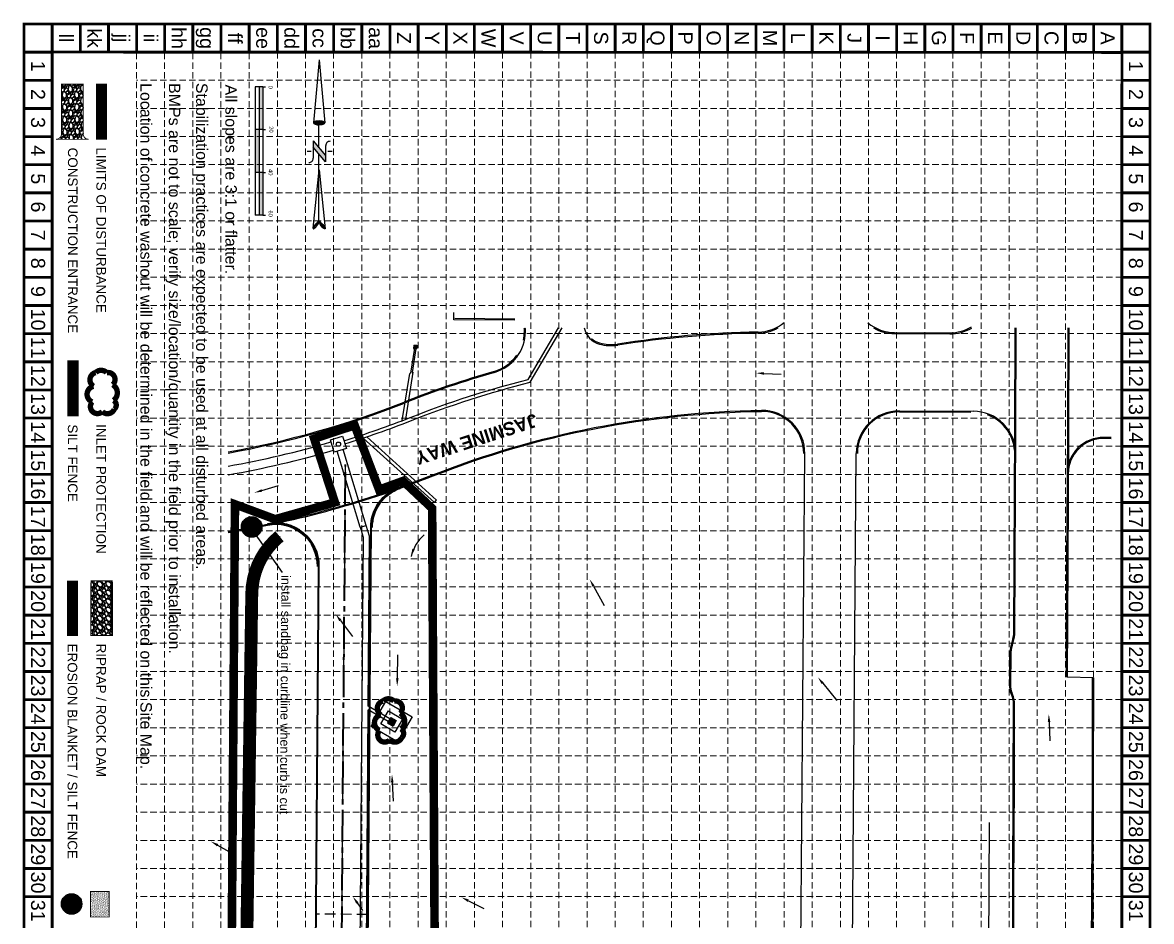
# Model space of a CAD drawing. Extents: x 2473588 to 2474115, y 7106861 to 7107703.
# Drawn here: x 2473588 to 2474115, y 7107284 to 7107703 of the extents above; entities that cross this region are included whole.
import ezdxf
from ezdxf.enums import TextEntityAlignment as Align

# ---------------------------------------------------------------- set-up
doc = ezdxf.new("R2010")
doc.units = 0
doc.header["$LTSCALE"] = 20
doc.header["$MEASUREMENT"] = 0
for name, pattern in [('ACAD_ISO02W100', [15, 12, -3]), ('HIDDEN', [0.375, 0.25, -0.125]), ('xbndy$0$PHANTOM2', [1.25, 0.625, -0.125, 0.125, -0.125, 0.125, -0.125]), ('xsite$0$CENTER2', [1.125, 0.75, -0.125, 0.125, -0.125]), ('xstm-creme$0$HIDDEN2', [0.1875, 0.125, -0.0625])]:
    doc.linetypes.add(name, pattern=pattern)
for name, color, linetype in [('BASE', 7, 'Continuous'), ('C-ANNO-GDBK', 4, 'HIDDEN'), ('DR-IP', 5, 'Continuous'), ('DR-IP-CIR', 3, 'Continuous'), ('Filter Fabric', 1, 'FENCE'), ('GRID', 254, 'HIDDEN'), ('LEGEND', 7, 'Continuous'), ('MISC-TXT', 7, 'Continuous'), ('NARROW', 7, 'Continuous'), ('TEXT', 4, 'Continuous'), ('xasblt$0$EX-CONC', 11, 'Continuous'), ('xasblt$0$EX-CURB', 11, 'Continuous'), ('xbndy$0$BDY', 1, 'xbndy$0$PHANTOM2'), ('xsite-creme$0$CURB', 251, 'Continuous'), ('xstm$0$UT-ST-INLET', 11, 'Continuous'), ('xstm$0$UT-ST-INLET-SHADE', 11, 'Continuous'), ('xstm$0$UT-ST-LINE', 11, 'Continuous'), ('xstm-creme$0$UT-ST-INLET', 251, 'Continuous'), ('xstm-creme$0$UT-ST-INLET-SHADE', 251, 'Continuous'), ('xstm-creme$0$UT-ST-LINE', 251, 'Continuous')]:
    doc.layers.add(name, color=color, linetype=linetype)
for name, color, linetype, lineweight in [('Level 18', 7, 'Continuous', 0), ('xsite$0$C-DRIV-CNTR', 7, 'xsite$0$CENTER2', 35), ('xsite$0$C-DRIV-CURB-BACK', 182, 'Continuous', 35), ('xsite$0$C-DRIV-CURB-FACE', 182, 'Continuous', 35), ('Xsite-Huff$0$Level 31', 251, 'Continuous', 0)]:
    doc.layers.add(name, color=color, linetype=linetype, lineweight=lineweight)
doc.styles.add('BOLD', font='bold.shx', dxfattribs={"height": 1.171875})
doc.styles.add("L200'", font='ARIAL.TTF', dxfattribs={"height": 0.001969})
doc.styles.get("Standard").update_dxf_attribs({"font": 'ARIAL.TTF'})
doc.linetypes.add('FENCE', pattern='A,0.5,-0.1,["X",Standard,S=0.1,R=0,X=-0.05,Y=-0.05],-0.1', length=0.7)

# ---------------------------------------------------------------- blocks, each defined once
blk = doc.blocks.new('xstm-creme$0$zinlet')
at = {"layer": 'xstm-creme$0$UT-ST-INLET-SHADE'}
blk.add_hatch(color=9, dxfattribs=at).paths.add_polyline_path([(0, 1), (0, 0), (1, 0), (1, 1)])
at = {"layer": 'xstm-creme$0$UT-ST-INLET'}
for p, q in [((0, 1), (1, 1)), ((0, 1), (0, 0)), ((0, 0), (1, 0)), ((1, 1), (1, 0))]:
    blk.add_line(p, q, dxfattribs=at)
blk = doc.blocks.new('North Arrow')
at = {"layer": 'NARROW'}
for p, q in [((32.43, 3.06), (32.43, 4.63)), ((0, 0), (22.36, 2)), ((0, 0), (22.33, -2.02)), ((28.77, -2.09), (34.02, 2.32)), ((36.18, 2.33), (30.46, 2.33)), ((36.16, 2.32), (31.04, -2.09)), ((39.1, 0.01), (59.96, 2.11)), ((31.2, -0.05), (21.66, -0.05)), ((21.66, -0.05), (21.66, -0.05)), ((28.77, -2.09), (34.95, -2.09)), ((32.43, -4.26), (32.43, -2.8)), ((57.45, -0.05), (33.41, -0.05)), ((59.83, -2.14), (39.04, -0.01)), ((57.69, -0.03), (57.77, -0.01)), ((57.77, -0.05), (57.69, -0.03))]:
    blk.add_line(p, q, dxfattribs=at)
blk.add_lwpolyline([(22.36, -2.03), (22.59, -1.93, 0.091577), (22.87, -1.44, 0.048306), (23.03, -0.75), (23.07, -0.01), (23.01, 0.82, 0.048306), (22.87, 1.42, 0.091577), (22.59, 1.91), (22.36, 2.01), (22.14, 1.91, 0.091577), (21.86, 1.42, 0.048306), (21.72, 0.82), (21.66, -0.01), (21.72, -0.83, 0.048306), (21.86, -1.44, 0.091577), (22.14, -1.93)], format="xyb", close=True, dxfattribs=at)
for points in [[(57.46, -0.03), (57.44, 0.08, -0.066818), (57.67, 0.47, -0.03073), (58.01, 0.84), (58.52, 1.29), (59.07, 1.7, -0.03073), (59.5, 1.95, -0.066818), (59.93, 2.1), (60.04, 2.06)], [(60.04, 2.06), (60.05, 1.95, -0.066818), (59.82, 1.56, -0.03073), (59.43, 1.14), (58.97, 0.74), (58.42, 0.33, -0.03073), (57.99, 0.08, -0.036692), (57.76, -0.02)], [(57.46, -0.04), (57.44, -0.15, 0.066818), (57.67, -0.54, 0.03073), (58.01, -0.9), (58.52, -1.36), (59.07, -1.77, 0.03073), (59.5, -2.02, 0.066818), (59.93, -2.17), (60.04, -2.13)], [(60.04, -2.13), (60.05, -2.01, 0.066818), (59.82, -1.63, 0.03073), (59.43, -1.2), (58.97, -0.8), (58.42, -0.4, 0.03073), (57.99, -0.15, 0.036692), (57.76, -0.05)]]:
    blk.add_lwpolyline(points, format="xyb", dxfattribs=at)
for centre, start, end in [((30.46, 3.86), 178.8769, 270), ((34.95, -3.62), 358.8769, 90)]:
    blk.add_arc(centre, 1.53, start, end, dxfattribs=at)
for points in [[(23.03, -0.76), (21.67, -0.05), (23.07, -0.05), (21.72, 0.82)], [(23.07, -0.05), (21.72, 0.82), (23.02, 0.75), (21.85, 1.42)], [(23.02, 0.75), (21.85, 1.42), (22.87, 1.44), (22.14, 1.91)], [(22.87, 1.44), (22.14, 1.91), (22.59, 1.91), (22.36, 2)], [(31.05, -2.09), (36.15, 2.36), (28.75, -2.06), (34.01, 2.36)], [(57.44, 0.08), (57.7, -0.01), (57.5, 0.21), (57.77, -0.01)], [(57.45, -0.04), (57.69, -0.02), (57.44, 0.08), (57.7, -0.01)], [(57.5, 0.21), (57.77, -0.01), (57.6, 0.39), (57.94, 0.06)], [(57.6, 0.39), (57.94, 0.06), (57.68, 0.5), (58.07, 0.13)], [(57.68, 0.5), (58.07, 0.13), (57.84, 0.66), (58.29, 0.26)], [(57.84, 0.66), (58.29, 0.26), (58.03, 0.86), (58.52, 0.41)], [(58.03, 0.86), (58.52, 0.41), (58.26, 1.07), (58.73, 0.57)], [(58.26, 1.07), (58.73, 0.57), (58.52, 1.3), (59.05, 0.81)], [(58.52, 1.3), (59.05, 0.81), (58.7, 1.42), (59.26, 0.99)], [(59.26, 1), (58.69, 1.42), (59.45, 1.15), (59, 1.65)], [(59.45, 1.15), (59, 1.65), (59.62, 1.34), (59.28, 1.82)], [(59.62, 1.34), (59.28, 1.82), (59.81, 1.55), (59.49, 1.95)], [(59.81, 1.55), (59.49, 1.95), (59.93, 1.73), (59.69, 2.04)], [(59.93, 1.73), (59.69, 2.04), (60.05, 1.94), (59.93, 2.1)], [(60.05, 1.94), (59.93, 2.1), (60.04, 2.06)], [(22.87, -1.44), (21.72, -0.87), (23.03, -0.76), (21.67, -0.05)], [(22.58, -1.93), (21.86, -1.45), (22.87, -1.44), (21.72, -0.87)], [(22.36, -2.01), (22.14, -1.93), (22.58, -1.93), (21.86, -1.45)], [(57.44, -0.14), (57.69, -0.02), (57.45, -0.04), (57.69, -0.02)], [(57.46, -0.19), (57.7, -0.03), (57.44, -0.14), (57.69, -0.02)], [(57.53, -0.33), (57.76, -0.05), (57.46, -0.19), (57.7, -0.03)], [(57.63, -0.48), (57.9, -0.1), (57.53, -0.33), (57.76, -0.05)], [(57.78, -0.66), (58.09, -0.2), (57.63, -0.48), (57.9, -0.1)], [(57.97, -0.87), (58.34, -0.35), (57.78, -0.66), (58.09, -0.2)], [(58.24, -1.11), (58.61, -0.54), (57.97, -0.87), (58.34, -0.35)], [(58.61, -1.43), (58.93, -0.77), (58.24, -1.11), (58.61, -0.54)], [(58.91, -1.64), (59.2, -1), (58.61, -1.43), (58.93, -0.77)], [(59.12, -1.79), (59.57, -1.36), (58.92, -1.65), (59.2, -1.01)], [(59.35, -1.93), (59.81, -1.62), (59.12, -1.79), (59.57, -1.36)], [(59.54, -1.32), (59.41, -1.18), (59.21, -1.01)], [(59.58, -2.05), (59.93, -1.79), (59.35, -1.93), (59.81, -1.62)], [(59.78, -2.13), (60.05, -2.01), (59.58, -2.05), (59.93, -1.79)], [(59.92, -2.17), (60.04, -2.13), (59.78, -2.13), (60.05, -2.01)]]:
    blk.add_solid(points, dxfattribs=at)

msp = doc.modelspace()

# ---------------------------------------------------------------- hatches: boundary and pattern name
h = msp.add_hatch(color=7)
h.paths.add_polyline_path([(2473698.63, 7107652.86), (2473700.43, 7107652.86), (2473700.43, 7107672.81), (2473698.63, 7107672.81)])
h.paths.add_polyline_path([(2473698.63, 7107652.86), (2473696.83, 7107652.86), (2473696.83, 7107632.91), (2473698.63, 7107632.91)])
h.paths.add_polyline_path([(2473700.43, 7107632.91), (2473698.63, 7107632.91), (2473698.63, 7107612.96), (2473700.43, 7107612.96)])
at = {"layer": 'BASE'}
h = msp.add_hatch(dxfattribs=at)
h.set_pattern_fill('AR-SAND', color=30, scale=0.346164, angle=-90, style=0)
h.set_pattern_definition([(307.5, (2473594.102, 7107004.65503), (0.6669969, 0.021806), [0, -0.5261692, 0, -0.5884787, 0, -0.5625164]), (277.5, (2473594.102, 7107004.655), (0.9769253, -0.612633), [0, -0.28385445, 0, -0.4742446, 0, -0.1817361]), (237.5, (2473594.102, 7107005.0808), (0.001959, -1.0780037), [0, -0.173082, 0, -0.6230951, 0, -0.8134853]), (227.5, (2473594.102, 7107005.0808), (0.3038196, -1.0406127), [0, -0.086541, 0, -0.4084735, 0, -0.4673213])])
h.paths.add_polyline_path([(2473620.06, 7107285.73), (2473628.72, 7107285.73), (2473628.72, 7107297.58), (2473620.06, 7107297.58)])
at = {"layer": 'DR-IP-CIR'}
h = msp.add_hatch(dxfattribs=at)
h.set_pattern_fill('ANSI31', color=3, style=0)
h.set_pattern_definition([(45, (83.96238, 175.77616), (-0.0883883476483, 0.0883883476483), [])])
edge = h.paths.add_edge_path()
edge.add_arc((2473695.18, 7107467.59), 4.78, 0, 360)
h = msp.add_hatch(dxfattribs=at)
h.set_pattern_fill('ANSI31', color=3, style=0)
h.set_pattern_definition([(45, (0, 0), (-0.0883883476483, 0.0883883476483), [])])
edge = h.paths.add_edge_path()
edge.add_arc((2473611.22, 7107291.82), 4.78, 0, 360)
at = {"layer": 'LEGEND'}
h = msp.add_hatch(dxfattribs=at)
h.set_pattern_fill('GRAVEL', color=4, scale=4.04326, angle=-133.9343, style=0)
h.set_pattern_definition([(94.078545, (2471160.69976, 7113325.55923), (-3.76253651, 48.541695802), [0.543964, -53.852536]), (51.035445, (2471160.66107, 7113326.10182), (-30.7524715744, -37.7457095144), [0.9334594, -92.4124475]), (358.576145, (2471161.24807, 7113326.82761), (-60.08213757, 1.741860468), [0.6581942, -65.1613074]), (133.3394446, (2471161.61423, 7113328.66451), (55.428642504, -59.018591939), [0.850047, -84.1546266]), (158.8994447, (2471161.03083, 7113329.28275), (48.967128602, -19.1056094155), [0.8335383, -82.5204014]), (223.339445, (2471160.25317, 7113329.58283), (59.018591507, 55.4286429093), [0.850047, -84.1546266]), (263.759945, (2471159.63494, 7113328.99943), (7.3525479905, 65.905530871), [1.1241435, -111.2901215]), (298.3210447, (2471159.51275, 7113327.88195), (44.4199158236, -82.0995066844), [1.0613072, -105.0694526]), (347.4953447, (2471160.01625, 7113326.94767), (60.2948542156, -13.1758592077), [0.8529257, -84.4397368]), (41.302145, (2471160.84894, 7113326.763), (-33.770473704, -29.223368155), [0.9737464, -47.713553]), (88.4631448, (2471161.58046, 7113327.4057), (1.6354991663, 65.7991819825), [1.2592652, -124.6673524]), (4.879845, (2471158.80782, 7113325.81), (37.10760936, 3.549836572), [0.4298026, -42.5506374]), (37.534945, (2471159.23607, 7113325.84655), (-42.292903055, -32.241366873), [0.8176968, -80.9521746]), (91.065745, (2471159.8845, 7113326.3447), (-2.9116997, 2.805346), [0.571802, -5.146229]), (69.264345, (2471160.43026, 7113326.2119), (-8.203323694, -20.169187342), [0.3079266, -30.4846239]), (157.867145, (2471160.5393, 7113326.4999), (11.54044207, -5.50433781), [0.4354712, -21.338151]), (257.029545, (2471160.1359, 7113326.66395), (-2.59262518, -14.34578801), [0.7072834, -22.8687717]), (27.630845, (2471159.9772, 7113325.9747), (-8.5223857, -3.01805816), [0.511436, -12.2744761]), (242.455245, (2471162.16639, 7113328.18867), (-19.318382793, -37.533009572), [0.7164657, -70.9302837]), (296.4119447, (2471161.83506, 7113327.5534), (-20.807325459, 42.505584514), [0.601075, -59.5063073]), (159.264345, (2471160.5595, 7113325.41364), (20.169187195, -8.203323754), [0.6158491, -30.1767011]), (209.676245, (2471159.98354, 7113325.6317), (36.788533034, 20.700979304), [0.7164657, -70.9302834]), (205.509745, (2471160.36113, 7113329.928), (19.850116955, 8.94782023), [0.6909123, -33.8547173]), (160.8408447, (2471159.73758, 7113329.63043), (46.055400531, -16.30033547), [0.578906, -57.311767]), (292.867145, (2471157.61974, 7113328.18987), (8.94779906, -19.850126686), [0.6158491, -30.1767013]), (243.419745, (2471157.85906, 7113327.62242), (24.822713813, 49.073455685), [0.6777757, -67.0996143]), (295.509745, (2471158.99436, 7113329.6166), (-8.947820165, 19.8501171), [0.3454561, -34.2001736]), (327.375645, (2471157.7881, 7113328.3646), (14.45213585, -8.30969098), [0.2061658, -20.4104937]), (32.029545, (2471157.9617, 7113328.2534), (-11.32773018, -5.92975826), [0.8335383, -15.8372473]), (52.074745, (2471158.66836, 7113328.6955), (-25.1417542524, -31.922330592), [0.7724648, -76.4739085]), (169.755845, (2471159.8739, 7113326.9164), (8.6287452, -2.69898646), [0.583127, -13.995053]), (219.222945, (2471159.30002, 7113327.02014), (-53.514287041, -43.888164988), [1.0180686, -100.7886184]), (287.011145, (2471158.51133, 7113326.37637), (-9.160511822, 31.28421274), [0.416278, -41.2116313]), (316.065745, (2471158.633, 7113325.9783), (5.717044, 0.1063536), [0.2425956, -3.8006644]), (346.322145, (2471158.8118, 7113328.66957), (-31.603264982, 7.990642929), [0.5617059, -55.6090572]), (274.078545, (2471159.3576, 7113328.53675), (3.76253651, -48.541695802), [1.087928, -53.308572]), (226.065745, (2471159.435, 7113327.4516), (0.1063536, -5.717044), [1.0512476, -2.9920124]), (191.370545, (2471158.70558, 7113326.69453), (48.435352186, 9.479530802), [0.639296, -63.2902565]), (120.120345, (2471158.07883, 7113326.5685), (-8.841450634, 14.133079617), [0.5887067, -28.846671]), (73.711745, (2471157.7834, 7113327.0777), (24.1845362733, 83.3757386517), [0.9585154, -94.8931859]), (41.491845, (2471158.05224, 7113327.99775), (39.3811724814, 35.046755463), [1.0140456, -100.3904018])])
edge = h.paths.add_edge_path()
edge.add_line((2473603.98, 7107648.35), (2473619.14, 7107648.35))
edge.add_ellipse((2473619.14, 7107650.88), major_axis=(-1.79, 1.79), ratio=1, start_angle=45.0391, end_angle=135, ccw=False)
edge.add_line((2473616.62, 7107650.88), (2473616.61, 7107674.04))
edge.add_line((2473616.61, 7107674.04), (2473606.5, 7107674.04))
edge.add_line((2473606.5, 7107674.04), (2473606.51, 7107650.88))
edge.add_ellipse((2473603.98, 7107650.88), major_axis=(1.79, 1.79), ratio=1, start_angle=225, end_angle=315.0391, ccw=False)
at = {"layer": 'LEGEND', "linetype": 'ACAD_ISO02W100'}
h = msp.add_hatch(dxfattribs=at)
h.set_pattern_fill('GRAVEL', color=240, scale=3.999476, angle=-90, style=0)
h.set_pattern_definition([(138.0128, (2473418.2954, 7107727.0573), (-35.99529162, 31.99580317), [0.538074, -53.269376]), (94.9697, (2473417.89545, 7107727.41724), (3.99944148, -47.99371956), [0.92335, -91.41173]), (42.5104, (2473417.81546, 7107728.33712), (-43.99427344, -39.99472567), [0.651067, -64.455687]), (177.2737, (2473416.8156, 7107729.89691), (79.98952618, -3.99946035), [0.840842, -83.24333]), (202.8337, (2473415.9757, 7107729.9369), (47.99370065, 19.99742101), [0.824512, -81.626803]), (267.2737, (2473415.2158, 7107729.61695), (3.99946032, 79.98952677), [0.840842, -83.24333]), (307.6942, (2473415.1758, 7107728.77706), (-39.99472413, 51.99322101), [1.11197, -110.08498]), (342.2553, (2473415.85572, 7107727.89718), (87.98846243, -27.996377), [1.049815, -103.931674]), (31.4296, (2473416.85559, 7107727.57722), (51.9931714, 31.99584317), [0.84369, -83.525354]), (85.2364, (2473417.5755, 7107728.01716), (-3.99944239, -43.99424286), [0.9632, -47.19687]), (132.3974, (2473417.65548, 7107728.97703), (-43.994207084, 47.993744754), [1.24563, -123.31735]), (48.8141, (2473416.7756, 7107725.93743), (23.99684676, 27.99634574), [0.42515, -42.089864]), (81.4692, (2473417.05556, 7107726.2574), (-7.99898414, -51.99318477), [0.808842, -80.07556]), (135, (2473417.1755, 7107727.0573), (-3.999477, 1e-15), [0.56561, -5.0905]), (113.1986, (2473417.6555, 7107727.33725), (7.9989578, -19.9973803), [0.304592, -30.15451]), (201.8014, (2473417.5355, 7107727.6172), (11.9984298, 3.9994759), [0.430756, -21.107084]), (300.9638, (2473417.13555, 7107727.4572), (7.9989624, -11.9984209), [0.699624, -22.62113]), (71.5651, (2473417.4955, 7107726.8573), (-3.99947, -7.9989543), [0.505898, -12.14156]), (286.3895, (2473417.5355, 7107729.9369), (11.9983996, -39.99477159), [0.708707, -70.162192]), (340.3462, (2473417.73547, 7107729.257), (-43.9942473, 15.99788611), [0.594566, -58.861924]), (203.1986, (2473418.2954, 7107726.8573), (19.9973802, 7.99895786), [0.60918, -29.849923]), (253.6105, (2473417.73547, 7107726.61734), (11.9983996, 39.99477159), [0.708707, -70.162192]), (249.444, (2473415.0558, 7107729.9369), (7.9989365, 19.9973888), [0.68343, -33.48811]), (204.7751, (2473414.81585, 7107729.297), (43.99425244, 19.99735016), [0.572637, -56.691148]), (336.8014, (2473414.2959, 7107726.8173), (19.9973802, -7.99895786), [0.60918, -29.849923]), (287.354, (2473414.85585, 7107726.57735), (-15.99788301, 51.99319971), [0.670436, -66.373005]), (339.444, (2473414.2959, 7107728.77706), (-19.9973886, 7.99893655), [0.341715, -33.829826]), (11.3099, (2473414.2959, 7107727.0573), (15.997908, 3.9994668), [0.203933, -20.189472]), (75.9638, (2473414.4959, 7107727.0973), (-3.9994685, -11.998431), [0.824512, -15.66575]), (96.009, (2473414.69587, 7107727.89718), (3.99947352, -39.9947618), [0.7641, -75.645786]), (213.6901, (2473416.7756, 7107727.4572), (7.9989507, 3.9994816), [0.576812, -13.843503]), (263.1572, (2473416.29566, 7107727.13728), (-7.99898449, -67.99109421), [1.007044, -99.697197]), (330.9454, (2473416.17567, 7107726.1374), (-27.9963353, 15.99790523), [0.41177, -40.765358]), (360, (2473416.5356, 7107725.9374), (3.999476, 3.999476), [0.23997, -3.759508]), (30.2564, (2473414.81585, 7107727.97717), (-27.99634357, -15.99788467), [0.555623, -55.006877]), (318.0128, (2473415.2958, 7107728.25713), (35.99529162, -31.99580317), [1.076147, -52.731303]), (270, (2473416.0957, 7107727.5372), (3.999476, -3.999476), [1.039864, -2.959612]), (235.3048, (2473416.09569, 7107726.49736), (27.99636819, 39.99473983), [0.632373, -62.604898]), (164.0546, (2473415.73573, 7107725.9774), (-15.9979055, 3.9994758), [0.58233, -28.534295]), (117.646, (2473415.1758, 7107726.1374), (-39.99479335, 75.99003254), [0.948136, -93.865604]), (85.4261, (2473414.73586, 7107726.9773), (3.99945546, 51.993193866), [1.003065, -99.303292])])
h.paths.add_polyline_path([(2473620.28, 7107442.48), (2473620.23, 7107417.03), (2473630.23, 7107417.03), (2473630.19, 7107442.48)])
at = {"layer": 'xstm$0$UT-ST-INLET-SHADE'}
msp.add_hatch(color=5, dxfattribs=at).paths.add_polyline_path([(2473760, 7107378.81), (2473758.48, 7107376.23), (2473761.07, 7107374.71), (2473762.59, 7107377.29)])

# ---------------------------------------------------------------- linework, layer by layer
at = {"color": 7}
for p, q in [((2473696.83, 7107672.81), (2473696.83, 7107652.86)), ((2473700.43, 7107672.81), (2473696.83, 7107672.81)), ((2473698.63, 7107672.81), (2473698.63, 7107612.96)), ((2473700.43, 7107672.81), (2473700.43, 7107652.86)), ((2473700.43, 7107672.81), (2473701.62, 7107672.81)), ((2473696.83, 7107652.86), (2473696.83, 7107612.96)), ((2473700.43, 7107652.86), (2473696.83, 7107652.86)), ((2473700.43, 7107652.86), (2473700.43, 7107612.96)), ((2473700.43, 7107652.86), (2473701.62, 7107652.86)), ((2473700.43, 7107632.91), (2473696.83, 7107632.91)), ((2473700.43, 7107632.91), (2473701.62, 7107632.91)), ((2473700.43, 7107612.96), (2473696.83, 7107612.96)), ((2473700.43, 7107612.96), (2473701.62, 7107612.96))]:
    msp.add_line(p, q, dxfattribs=at)
at = {"layer": 'BASE', "const_width": 1.31}
for points in [[(2473589.02, 7107702.11), (2473589.02, 7106862.11), (2474114.02, 7106862.11), (2474114.02, 7107702.11)], [(2473602.14, 7107689.01), (2473602.11, 7106875.19), (2474100.9, 7106875.21), (2474100.91, 7107688.84)]]:
    msp.add_lwpolyline(points, close=True, dxfattribs=at)
for points in [[(2473602.14, 7107688.98), (2473602.14, 7107702.11)], [(2473615.27, 7107688.98), (2473615.27, 7107702.11)], [(2473628.39, 7107688.98), (2473628.39, 7107702.11)], [(2473641.52, 7107688.98), (2473641.52, 7107702.11)], [(2473654.64, 7107688.98), (2473654.64, 7107702.11)], [(2473667.77, 7107688.98), (2473667.77, 7107702.11)], [(2473680.89, 7107688.98), (2473680.89, 7107702.11)], [(2473694.02, 7107688.98), (2473694.02, 7107702.11)], [(2473707.14, 7107688.98), (2473707.14, 7107702.11)], [(2473720.27, 7107688.98), (2473720.27, 7107702.11)], [(2473733.39, 7107688.98), (2473733.39, 7107702.11)], [(2473746.52, 7107688.98), (2473746.52, 7107702.11)], [(2473759.64, 7107688.98), (2473759.64, 7107702.11)], [(2473772.77, 7107688.98), (2473772.77, 7107702.11)], [(2473785.89, 7107688.98), (2473785.89, 7107702.11)], [(2473799.02, 7107688.98), (2473799.02, 7107702.11)], [(2473812.14, 7107688.98), (2473812.14, 7107702.11)], [(2473825.27, 7107688.98), (2473825.27, 7107702.11)], [(2473838.39, 7107688.98), (2473838.39, 7107702.11)], [(2473851.52, 7107688.98), (2473851.52, 7107702.11)], [(2473864.64, 7107688.98), (2473864.64, 7107702.11)], [(2473877.77, 7107688.98), (2473877.77, 7107702.11)], [(2473890.89, 7107688.98), (2473890.89, 7107702.11)], [(2473904.02, 7107688.98), (2473904.02, 7107702.11)], [(2473917.14, 7107688.98), (2473917.14, 7107702.11)], [(2473930.27, 7107688.98), (2473930.27, 7107702.11)], [(2473943.39, 7107688.98), (2473943.39, 7107702.11)], [(2473956.52, 7107688.98), (2473956.52, 7107702.11)], [(2473969.64, 7107688.98), (2473969.64, 7107702.11)], [(2473982.77, 7107688.98), (2473982.77, 7107702.11)], [(2473995.89, 7107688.98), (2473995.89, 7107702.11)], [(2474009.02, 7107688.98), (2474009.02, 7107702.11)], [(2474022.14, 7107688.98), (2474022.14, 7107702.11)], [(2474035.27, 7107688.98), (2474035.27, 7107702.11)], [(2474048.39, 7107688.98), (2474048.39, 7107702.11)], [(2474061.52, 7107688.98), (2474061.52, 7107702.11)], [(2474074.64, 7107688.98), (2474074.64, 7107702.11)], [(2474087.77, 7107688.98), (2474087.77, 7107702.11)], [(2474100.89, 7107688.98), (2474100.89, 7107702.11)], [(2473589.02, 7107688.98), (2473602.14, 7107688.98)], [(2473969.64, 7107688.98), (2473982.77, 7107688.98)], [(2474100.89, 7107688.98), (2474114.02, 7107688.98)], [(2473589.02, 7107675.86), (2473602.14, 7107675.86)], [(2474100.89, 7107675.86), (2474114.02, 7107675.86)], [(2473589.02, 7107662.73), (2473602.14, 7107662.73)], [(2474100.89, 7107662.73), (2474114.02, 7107662.73)], [(2473589.02, 7107649.61), (2473602.14, 7107649.61)], [(2474100.89, 7107649.61), (2474114.02, 7107649.61)], [(2473589.02, 7107636.48), (2473602.14, 7107636.48)], [(2474100.89, 7107636.48), (2474114.02, 7107636.48)], [(2473589.02, 7107623.36), (2473602.14, 7107623.36)], [(2474100.89, 7107623.36), (2474114.02, 7107623.36)], [(2473589.02, 7107610.23), (2473602.14, 7107610.23)], [(2474100.89, 7107610.23), (2474114.02, 7107610.23)], [(2473589.02, 7107597.11), (2473602.14, 7107597.11)], [(2474100.89, 7107597.11), (2474114.02, 7107597.11)], [(2473589.02, 7107583.98), (2473602.14, 7107583.98)], [(2474100.89, 7107583.98), (2474114.02, 7107583.98)], [(2473589.02, 7107570.86), (2473602.14, 7107570.86)], [(2474100.89, 7107570.86), (2474114.02, 7107570.86)], [(2473589.02, 7107557.73), (2473602.14, 7107557.73)], [(2474100.89, 7107557.73), (2474114.02, 7107557.73)], [(2473589.02, 7107544.61), (2473602.14, 7107544.61)], [(2474100.89, 7107544.61), (2474114.02, 7107544.61)], [(2473589.02, 7107531.48), (2473602.14, 7107531.48)], [(2474100.89, 7107531.48), (2474114.02, 7107531.48)], [(2473589.02, 7107518.36), (2473602.14, 7107518.36)], [(2474100.89, 7107518.36), (2474114.02, 7107518.36)], [(2473589.02, 7107505.23), (2473602.14, 7107505.23)], [(2474100.89, 7107505.23), (2474114.02, 7107505.23)], [(2473589.02, 7107492.11), (2473602.14, 7107492.11)], [(2474100.89, 7107492.11), (2474114.02, 7107492.11)], [(2473589.02, 7107478.98), (2473602.14, 7107478.98)], [(2474100.89, 7107478.98), (2474114.02, 7107478.98)], [(2473589.02, 7107465.86), (2473602.14, 7107465.86)], [(2474100.89, 7107465.86), (2474114.02, 7107465.86)], [(2473589.02, 7107452.73), (2473602.14, 7107452.73)], [(2474100.89, 7107452.73), (2474114.02, 7107452.73)], [(2473589.02, 7107439.61), (2473602.14, 7107439.61)], [(2474100.89, 7107439.61), (2474114.02, 7107439.61)], [(2473589.02, 7107426.48), (2473602.14, 7107426.48)], [(2474100.89, 7107426.48), (2474114.02, 7107426.48)], [(2473589.02, 7107413.36), (2473602.14, 7107413.36)], [(2474100.89, 7107413.36), (2474114.02, 7107413.36)], [(2473589.02, 7107400.23), (2473602.14, 7107400.23)], [(2474100.89, 7107400.23), (2474114.02, 7107400.23)], [(2473589.02, 7107387.11), (2473602.14, 7107387.11)], [(2474100.89, 7107387.11), (2474114.02, 7107387.11)], [(2473589.02, 7107373.98), (2473602.14, 7107373.98)], [(2474100.89, 7107373.98), (2474114.02, 7107373.98)], [(2473589.02, 7107360.86), (2473602.14, 7107360.86)], [(2474100.89, 7107360.86), (2474114.02, 7107360.86)], [(2473589.02, 7107347.73), (2473602.14, 7107347.73)], [(2474100.89, 7107347.73), (2474114.02, 7107347.73)], [(2473589.02, 7107334.61), (2473602.14, 7107334.61)], [(2474100.89, 7107334.61), (2474114.02, 7107334.61)], [(2473589.02, 7107321.48), (2473602.14, 7107321.48)], [(2474100.89, 7107321.48), (2474114.02, 7107321.48)], [(2473589.02, 7107308.36), (2473602.14, 7107308.36)], [(2474100.89, 7107308.36), (2474114.02, 7107308.36)], [(2473589.02, 7107295.23), (2473602.14, 7107295.23)], [(2474100.89, 7107295.23), (2474114.02, 7107295.23)]]:
    msp.add_lwpolyline(points, dxfattribs=at)
at = {"layer": 'BASE', "color": 30, "const_width": 0.433}
msp.add_lwpolyline([(2473620.06, 7107297.58), (2473620.06, 7107285.73), (2473628.72, 7107285.73), (2473628.72, 7107297.58)], close=True, dxfattribs=at)
at = {"layer": 'C-ANNO-GDBK', "color": 7}
msp.add_line((2473749.28, 7107286.92), (2473725.28, 7107287.11), dxfattribs=at)
msp.add_lwpolyline([(2473744.4, 7107292.29), (2473746.82, 7107288.75)], dxfattribs=at)
msp.add_solid([(2473743.91, 7107291.96), (2473742.37, 7107295.27), (2473744.9, 7107292.63)], dxfattribs=at)
at = {"layer": 'DR-IP', "color": 5}
for p, q in [((2473750.96, 7107374.62), (2473757.79, 7107386.24)), ((2473757.79, 7107386.24), (2473769.95, 7107379.09)), ((2473755.4, 7107375.77), (2473758.94, 7107381.8)), ((2473758.94, 7107381.8), (2473765.52, 7107377.94)), ((2473765.52, 7107377.94), (2473761.97, 7107371.91)), ((2473769.95, 7107379.09), (2473763.12, 7107367.47)), ((2473761.97, 7107371.91), (2473755.4, 7107375.77))]:
    msp.add_line(p, q, dxfattribs=at)
at = {"layer": 'DR-IP'}
msp.add_line((2473763.12, 7107367.47), (2473750.96, 7107374.62), dxfattribs=at)
at = {"layer": 'DR-IP-CIR', "color": 7}
msp.add_line((2473709.51, 7107446.33), (2473695.9, 7107465.82), dxfattribs=at)
at = {"layer": 'DR-IP-CIR', "color": 3}
for centre in [(2473695.18, 7107467.59), (2473611.22, 7107291.82)]:
    msp.add_circle(centre, 4.78, dxfattribs=at)
at = {"layer": 'Filter Fabric', "color": 200, "linetype": 'Continuous'}
msp.add_line((2473695.63, 7107433.39), (2473691.48, 7107184.04), dxfattribs=at)
msp.add_arc((2473735.89, 7107433.71), 40.27, 133.002, 180.4658, dxfattribs=at)
at = {"layer": 'GRID', "color": 252, "linetype": 'HIDDEN', "lineweight": 0, "ltscale": 0.6}
for p, q in [((2473641.46, 7107688.69), (2473641.46, 7106874.94)), ((2473654.58, 7107688.69), (2473654.58, 7106874.94)), ((2473667.71, 7107688.69), (2473667.71, 7106874.94)), ((2473680.83, 7107688.69), (2473680.83, 7106874.94)), ((2473693.96, 7107688.69), (2473693.96, 7106874.94)), ((2473707.14, 7107688.98), (2473707.14, 7106875.23)), ((2473720.27, 7107688.98), (2473720.27, 7106875.23)), ((2473733.39, 7107688.98), (2473733.39, 7106875.23)), ((2473746.52, 7107688.98), (2473746.52, 7106875.23)), ((2473759.64, 7107688.98), (2473759.64, 7106875.23)), ((2473772.77, 7107688.98), (2473772.77, 7106875.23)), ((2473785.89, 7107688.98), (2473785.89, 7106875.23)), ((2473799.02, 7107688.98), (2473799.02, 7106875.23)), ((2473812.14, 7107688.98), (2473812.14, 7106875.23)), ((2473825.27, 7107688.98), (2473825.27, 7106875.23)), ((2473838.39, 7107688.98), (2473838.39, 7106875.23)), ((2473851.52, 7107688.98), (2473851.52, 7106875.23)), ((2473864.64, 7107688.98), (2473864.64, 7106875.23)), ((2473877.77, 7107688.98), (2473877.77, 7106875.23)), ((2473890.89, 7107688.98), (2473890.89, 7106875.23)), ((2473904.02, 7107688.98), (2473904.02, 7106875.23)), ((2473917.14, 7107688.98), (2473917.14, 7106875.23)), ((2473930.27, 7107688.98), (2473930.27, 7106875.23)), ((2473943.39, 7107688.98), (2473943.39, 7106875.23)), ((2473956.52, 7107688.98), (2473956.52, 7106875.23)), ((2473969.64, 7107688.98), (2473969.64, 7106875.23)), ((2473982.77, 7107688.98), (2473982.77, 7106875.23)), ((2473995.89, 7107688.98), (2473995.89, 7106875.23)), ((2474009.02, 7107688.98), (2474009.02, 7106875.23)), ((2474022.14, 7107688.98), (2474022.14, 7106875.23)), ((2474035.27, 7107688.98), (2474035.27, 7106875.23)), ((2474048.39, 7107688.98), (2474048.39, 7106875.23)), ((2474061.47, 7107688.5), (2474061.47, 7106874.75)), ((2474074.6, 7107688.5), (2474074.6, 7106874.75)), ((2474087.72, 7107688.5), (2474087.72, 7106874.75)), ((2474101.02, 7107675.9), (2473641.46, 7107675.9)), ((2474101.02, 7107662.77), (2473641.46, 7107662.77)), ((2474101.02, 7107649.65), (2473641.46, 7107649.65)), ((2474101.02, 7107636.52), (2473641.46, 7107636.52)), ((2474101.02, 7107623.4), (2473641.46, 7107623.4)), ((2474101.02, 7107610.27), (2473641.46, 7107610.27)), ((2474101.02, 7107597.15), (2473641.46, 7107597.15)), ((2474101.02, 7107584.02), (2473641.46, 7107584.02)), ((2474101.02, 7107570.9), (2473641.46, 7107570.9)), ((2474101.02, 7107557.77), (2473641.46, 7107557.77)), ((2474101.02, 7107544.65), (2473641.46, 7107544.65)), ((2474101.02, 7107531.52), (2473641.46, 7107531.52)), ((2474100.89, 7107518.36), (2473641.46, 7107518.36)), ((2474100.89, 7107505.23), (2473641.46, 7107505.23)), ((2474100.89, 7107492.11), (2473641.46, 7107492.11)), ((2474100.89, 7107478.98), (2473641.46, 7107478.98)), ((2474100.89, 7107465.86), (2473641.46, 7107465.86)), ((2474100.89, 7107452.73), (2473641.46, 7107452.73)), ((2474100.89, 7107439.61), (2473641.46, 7107439.61)), ((2474100.89, 7107426.48), (2473641.46, 7107426.48)), ((2474100.89, 7107413.36), (2473641.46, 7107413.36)), ((2474100.89, 7107400.23), (2473641.46, 7107400.23)), ((2474100.89, 7107387.11), (2473641.46, 7107387.11)), ((2474100.89, 7107373.98), (2473641.46, 7107373.98)), ((2474100.89, 7107360.86), (2473641.46, 7107360.86)), ((2474100.89, 7107347.73), (2473641.46, 7107347.73)), ((2474100.89, 7107334.61), (2473641.46, 7107334.61)), ((2474100.89, 7107321.48), (2473641.46, 7107321.48)), ((2474100.89, 7107308.36), (2473641.46, 7107308.36)), ((2474100.89, 7107295.23), (2473641.46, 7107295.23))]:
    msp.add_line(p, q, dxfattribs=at)
at = {"layer": 'LEGEND', "color": 1, "linetype": 'HIDDEN', "ltscale": 1.5, "const_width": 5.2}
msp.add_lwpolyline([(2473625.12, 7107674.23), (2473625.12, 7107648.15)], dxfattribs=at)
at = {"layer": 'LEGEND', "color": 4, "const_width": 0.404}
msp.add_lwpolyline([(2473603.98, 7107648.35), (2473619.14, 7107648.35, -0.414014), (2473616.62, 7107650.88), (2473616.61, 7107674.04), (2473606.5, 7107674.04), (2473606.51, 7107650.88, -0.414413)], format="xyb", close=True, dxfattribs=at)
at = {"layer": 'LEGEND', "color": 200, "const_width": 5.2}
msp.add_lwpolyline([(2473611.84, 7107545.26), (2473611.84, 7107519.18)], dxfattribs=at)
at = {"layer": 'LEGEND', "color": 170, "ltscale": 100, "const_width": 2.49}
for points in [[(2473630.37, 7107533.92, 0.520567), (2473630.37, 7107533.92, 0.765195), (2473627.54, 7107539.55, 0.417879), (2473622.44, 7107539.59, 0.6649), (2473621.45, 7107533.16, 0.744833), (2473620.85, 7107525.9, 0.975642), (2473625.51, 7107521.38, 0.520567), (2473631.14, 7107522.5, 0.520567), (2473630.76, 7107526.63, 0.540264), (2473630.37, 7107533.92)], [(2473764.35, 7107380.78, 0.520567), (2473764.35, 7107380.78, 0.765195), (2473761.52, 7107386.41, 0.417879), (2473756.42, 7107386.45, 0.6649), (2473755.44, 7107380.01, 0.744833), (2473754.83, 7107372.76, 0.975642), (2473759.5, 7107368.24, 0.520567), (2473765.12, 7107369.36, 0.520567), (2473764.75, 7107373.49, 0.540264), (2473764.35, 7107380.78)]]:
    msp.add_lwpolyline(points, format="xyb", close=True, dxfattribs=at)
at = {"layer": 'LEGEND', "color": 84, "const_width": 5.2}
msp.add_lwpolyline([(2473611.6, 7107442.61), (2473611.6, 7107416.77)], dxfattribs=at)
at = {"layer": 'LEGEND', "color": 240, "const_width": 0.5}
msp.add_lwpolyline([(2473620.28, 7107442.48), (2473620.23, 7107417.03), (2473630.23, 7107417.03), (2473630.19, 7107442.48)], close=True, dxfattribs=at)
at = {"layer": 'TEXT', "color": 7}
for points in [[(2473933.99, 7107539.17), (2473942.1, 7107538.78)], [(2473699.91, 7107484.6), (2473707.69, 7107486.89)], [(2473854.52, 7107440.02), (2473859.5, 7107430.98)], [(2473736.52, 7107424.01), (2473742.19, 7107416.51)], [(2473763.09, 7107396.99), (2473763.38, 7107407.91)], [(2473961.43, 7107394.7), (2473967.96, 7107386.71)], [(2474066.96, 7107376.68), (2474067.3, 7107367.9)], [(2473760.73, 7107348.56), (2473761.08, 7107339.79)], [(2473679.29, 7107319.21), (2473687.39, 7107314.65)], [(2473796.21, 7107293.33), (2473803.49, 7107289.74)]]:
    msp.add_lwpolyline(points, dxfattribs=at)
msp.add_arc((2473788.8, 7107449.18), 19.84, 131.8642, 166.445, dxfattribs=at)
for points in [[(2473933.96, 7107538.57), (2473930.39, 7107539.34), (2473934.02, 7107539.77)], [(2473700.08, 7107484.02), (2473696.45, 7107483.58), (2473699.74, 7107485.17)], [(2473771.2, 7107457.06), (2473769.52, 7107453.83), (2473770.06, 7107457.44)], [(2473854, 7107439.73), (2473852.79, 7107443.17), (2473855.05, 7107440.31)], [(2473736.05, 7107423.65), (2473734.35, 7107426.89), (2473737, 7107424.38)], [(2473763.69, 7107396.97), (2473762.99, 7107393.39), (2473762.49, 7107397)], [(2473960.97, 7107394.32), (2473959.15, 7107397.48), (2473961.9, 7107395.08)], [(2474066.36, 7107376.65), (2474066.81, 7107380.27), (2474067.56, 7107376.7)], [(2473760.14, 7107348.54), (2473760.59, 7107352.16), (2473761.33, 7107348.58)], [(2473679, 7107318.69), (2473676.16, 7107320.98), (2473679.59, 7107319.74)], [(2473795.95, 7107292.79), (2473792.98, 7107294.92), (2473796.48, 7107293.87)]]:
    msp.add_solid(points, dxfattribs=at)
at = {"layer": 'xasblt$0$EX-CONC', "color": 7}
msp.add_line((2474087.6, 7107397.23), (2474075.45, 7107397.55), dxfattribs=at)
at = {"layer": 'xasblt$0$EX-CURB', "color": 7}
for points in [[(2474049.05, 7107004.75), (2474049.13, 7107029.14), (2474049.33, 7107079.03), (2474049.52, 7107136.71), (2474049.72, 7107187.58), (2474049.93, 7107241.31), (2474050.08, 7107298.2), (2474050.27, 7107349.01), (2474050.39, 7107384.63, 0.098793), (2474049.45, 7107389.45, -0.116338), (2474048.67, 7107394.32), (2474048.73, 7107407.98, -0.064327), (2474049.36, 7107412.63, 0.009264), (2474050.56, 7107417.49), (2474050.68, 7107452.05), (2474051.03, 7107512.37), (2474051.17, 7107560.36)], [(2474049.55, 7107004.75), (2474049.63, 7107029.14), (2474049.83, 7107079.03), (2474050.02, 7107136.71), (2474050.22, 7107187.58), (2474050.43, 7107241.3), (2474050.58, 7107298.2), (2474050.77, 7107349.01), (2474050.89, 7107384.62, 0.098793), (2474049.91, 7107389.64, -0.116755), (2474049.17, 7107394.3), (2474049.23, 7107407.98, -0.064327), (2474049.84, 7107412.51, 0.009367), (2474051.06, 7107417.43), (2474051.18, 7107452.05), (2474051.53, 7107512.36), (2474051.67, 7107560.36)], [(2474087.1, 7107397.23), (2474086.98, 7107347.26), (2474086.79, 7107298.41), (2474086.49, 7107241.23), (2474086.26, 7107187.69), (2474086.08, 7107138.43, 0.266335), (2474095.95, 7107121.07, 0.266335)], [(2474087.6, 7107397.23), (2474087.48, 7107347.26), (2474087.29, 7107298.4), (2474086.99, 7107241.23), (2474086.76, 7107187.68), (2474086.58, 7107138.43, 0.262285), (2474095.95, 7107121.65, 0.262285)]]:
    msp.add_lwpolyline(points, format="xyb", dxfattribs=at)
for points in [[(2474075.63, 7107560.36), (2474075.48, 7107511.75), (2474075.15, 7107451.16), (2474074.95, 7107397.56)], [(2474076.13, 7107560.36), (2474075.98, 7107511.74), (2474075.65, 7107451.15), (2474075.45, 7107397.55)]]:
    msp.add_lwpolyline(points, dxfattribs=at)
at = {"layer": 'xbndy$0$BDY', "color": 7}
msp.add_line((2473735.74, 7107088.22), (2473738.91, 7107496.75), dxfattribs=at)
at = {"layer": 'xbndy$0$BDY', "color": 1, "linetype": 'xstm-creme$0$HIDDEN2', "ltscale": 6, "const_width": 4}
msp.add_lwpolyline([(2473739.42, 7107003.51), (2473708.68, 7107050.08), (2473684.7, 7107110.57), (2473687.38, 7107478.15), (2473706.13, 7107471.2), (2473733.97, 7107479.05), (2473724.33, 7107508.75), (2473743.17, 7107515), (2473754.59, 7107484.98), (2473765.74, 7107489.04), (2473779.31, 7107476.29), (2473779.31, 7107476.29), (2473780.65, 7107246.53), (2473934.27, 7107244.9, 0.366101), (2473948.67, 7107264.98), (2473977.49, 7107264.46), (2473977.47, 7107233.49), (2474052.39, 7107232.88), (2474052.38, 7107109.16), (2473951.57, 7107109.74), (2473950.74, 7107036.31), (2473756.17, 7107035.67)], format="xyb", close=True, dxfattribs=at)
at = {"layer": 'xbndy$0$BDY', "color": 200, "linetype": 'Continuous', "const_width": 6}
msp.add_lwpolyline([(2473737.3, 7107019.39), (2473719.49, 7107049.42, -0.146948), (2473691.29, 7107162.95), (2473695.22, 7107436.45, -0.220871), (2473708.15, 7107463.26, -0.906201)], format="xyb", dxfattribs=at)
at = {"layer": 'xsite$0$C-DRIV-CNTR'}
msp.add_line((2473735.62, 7107073.22), (2473738.91, 7107496.75), dxfattribs=at)
at = {"layer": 'xsite$0$C-DRIV-CURB-BACK'}
for p, q in [((2473751.18, 7107467.35), (2473750.68, 7107467.35)), ((2473726.04, 7107449.19), (2473726.54, 7107449.19))]:
    msp.add_line(p, q, dxfattribs=at)
at = {"layer": 'xsite$0$C-DRIV-CURB-FACE', "color": 7}
for p, q in [((2473750.68, 7107467.35), (2473747.62, 7107073.13)), ((2473723.62, 7107073.32), (2473726.54, 7107449.19))]:
    msp.add_line(p, q, dxfattribs=at)
for centre, radius, start, end in [((2473770.68, 7107467.19), 20, 109.463, 179.5547), ((2473770.68, 7107467.19), 19.5, 109.463, 179.5547), ((2473706.54, 7107449.34), 20, 359.5547, 101.64), ((2473706.54, 7107449.34), 19.5, 359.5547, 101.64)]:
    msp.add_arc(centre, radius, start, end, dxfattribs=at)
at = {"layer": 'xsite-creme$0$CURB'}
for p, q in [((2473789.37, 7107564.24), (2473789.41, 7107567.66)), ((2473817.87, 7107563.97), (2473789.37, 7107564.24)), ((2473817.88, 7107564.47), (2473789.88, 7107564.73)), ((2473822.32, 7107558.68), (2473822.33, 7107559.43)), ((2473822.82, 7107558.68), (2473822.83, 7107559.43)), ((2473994.93, 7107558.24), (2474020.7, 7107558.13)), ((2473994.93, 7107557.74), (2474020.7, 7107557.63)), ((2474094.46, 7107509.33), (2474092.48, 7107509.35)), ((2474094.46, 7107508.83), (2474092.48, 7107508.85)), ((2473950.05, 7107112.66), (2473953.07, 7107501.78)), ((2473974.21, 7107132.65), (2473977.07, 7107501.88))]:
    msp.add_line(p, q, dxfattribs=at)
for points in [[(2473808.21, 7107540.13, 0.171893), (2473818.81, 7107547.7, 0.171893)], [(2473684.14, 7107465.53, 0.05308), (2473779.65, 7107491.89, -0.091086), (2473932.83, 7107521.94)], [(2473684.14, 7107465.02, 0.053125), (2473779.84, 7107491.43, -0.091086), (2473932.84, 7107521.44)]]:
    msp.add_lwpolyline(points, format="xyb", dxfattribs=at)
for points in [[(2473997.15, 7107521.23), (2474030.54, 7107521.09)], [(2473997.16, 7107521.73), (2474031.55, 7107521.59)]]:
    msp.add_lwpolyline(points, dxfattribs=at)
for centre, radius, start, end in [((2473931.01, 7107577.92), 19.5, 270.8237, 309.8617), ((2473995.01, 7107577.74), 19.5, 230.0501, 269.7652), ((2474020.78, 7107577.63), 19.5, 269.7652, 300.6171), ((2473802.82, 7107558.87), 20, 286.0484, 359.4627), ((2473802.82, 7107558.87), 19.5, 347.5774, 359.4627), ((2473817.83, 7107559.47), 4.5, 359.4627, 11.3878), ((2473817.83, 7107559.47), 5, 359.4627, 10.2361), ((2473860.01, 7107562.51), 10, 192.4136, 254.0944), ((2473938.02, 7107089.97), 468.5, 90.8237, 98.8734), ((2473938.02, 7107089.97), 468, 90.8237, 98.8734), ((2473931.01, 7107577.92), 20, 270.8237, 298.6161), ((2473995.01, 7107577.74), 20, 240.331, 269.7652), ((2474020.78, 7107577.63), 20, 269.7652, 300.2746), ((2473860.01, 7107562.51), 9.5, 227.4264, 254.0944), ((2473862.75, 7107572.13), 20, 254.0944, 278.8734), ((2473862.75, 7107572.13), 19.5, 254.0944, 278.8734), ((2473938.02, 7107089.97), 468.5, 106.0857, 111.5061), ((2473938.02, 7107089.97), 468, 106.0857, 111.5061), ((2473608.08, 7107927.31), 431.5, 280.1626, 291.5061), ((2473608.08, 7107927.31), 432, 280.1506, 291.5061), ((2473933.07, 7107501.94), 20, 359.5547, 90.6883), ((2473933.07, 7107501.94), 19.5, 359.5547, 90.6883), ((2473997.07, 7107501.73), 20, 89.7652, 179.5547), ((2473997.07, 7107501.73), 19.5, 89.7652, 179.5547), ((2474031.47, 7107501.59), 20, 359.6686, 89.7652), ((2474031.47, 7107501.59), 19.5, 359.6686, 69.7471), ((2474092.37, 7107492.35), 17, 89.6313, 179.6896), ((2474092.37, 7107492.35), 16.5, 89.6313, 179.6896), ((2474094.35, 7107492.33), 17, 84.5926, 89.6313), ((2474094.35, 7107492.33), 16.5, 84.4282, 89.6313)]:
    msp.add_arc(centre, radius, start, end, dxfattribs=at)
at = {"layer": 'Xsite-Huff$0$Level 31', "lineweight": -2}
msp.add_line((2474038.75, 7107229.87), (2474039.14, 7107329.87), dxfattribs=at)
at = {"layer": 'xstm$0$UT-ST-INLET', "color": 5}
for p, q in [((2473760, 7107378.81), (2473758.48, 7107376.23)), ((2473760, 7107378.81), (2473762.59, 7107377.29)), ((2473762.59, 7107377.29), (2473761.07, 7107374.71)), ((2473758.48, 7107376.23), (2473761.07, 7107374.71))]:
    msp.add_line(p, q, dxfattribs=at)
at = {"layer": 'xstm$0$UT-ST-LINE', "color": 5}
for p, q in [((2473745.74, 7107467.47), (2473747.15, 7107462.83)), ((2473750.15, 7107463.26), (2473748.62, 7107468.34)), ((2473747.15, 7107462.83), (2473745.08, 7107197.14)), ((2473749.54, 7107384.1), (2473750.15, 7107463.26)), ((2473748.44, 7107242.35), (2473749.52, 7107382.36)), ((2473758.86, 7107376.87), (2473749.52, 7107382.36)), ((2473759.62, 7107378.17), (2473749.54, 7107384.1)), ((2473759.62, 7107378.17), (2473758.86, 7107376.87))]:
    msp.add_line(p, q, dxfattribs=at)
at = {"layer": 'xstm-creme$0$UT-ST-LINE', "color": 170}
for p, q in [((2473780.36, 7107478.93), (2473747.15, 7107509.07)), ((2473781.36, 7107480.04), (2473748.79, 7107509.62)), ((2473748.62, 7107468.34), (2473737.89, 7107503.75)), ((2473745.74, 7107467.47), (2473735.02, 7107502.88)), ((2473780.36, 7107478.93), (2473781.36, 7107480.04)), ((2473745.74, 7107467.47), (2473748.62, 7107468.34))]:
    msp.add_line(p, q, dxfattribs=at)
at = {"layer": 'xstm-creme$0$UT-ST-LINE', "color": 170, "flags": 128}
for points in [[(2473824.04, 7107536.4), (2473838.27, 7107560.36)], [(2473825.01, 7107535.1), (2473840.01, 7107560.36)]]:
    msp.add_lwpolyline(points, dxfattribs=at)
at = {"layer": 'xstm-creme$0$UT-ST-LINE', "color": 170}
for points in [[(2473771.11, 7107550.9), (2473769.29, 7107539.33), (2473768.84, 7107539.16)], [(2473771.76, 7107550.8), (2473770, 7107539.6), (2473770.45, 7107539.77)], [(2473765.37, 7107517.19), (2473768.84, 7107539.16)], [(2473766.99, 7107517.81), (2473770.45, 7107539.77)]]:
    msp.add_lwpolyline(points, dxfattribs=at)
at = {"layer": 'xstm-creme$0$UT-ST-LINE', "color": 170, "flags": 128}
for points in [[(2473738.15, 7107507.76, 0.018688), (2473769.11, 7107518.64, -0.03135), (2473824.04, 7107536.4, -0.03135)], [(2473738.59, 7107506.32, 0.018691), (2473769.66, 7107517.24, -0.031688), (2473825.01, 7107535.1, -0.031688)]]:
    msp.add_lwpolyline(points, format="xyb", dxfattribs=at)
at = {"layer": 'xstm-creme$0$UT-ST-LINE', "color": 170}
msp.add_lwpolyline([(2473733.59, 7107502.45), (2473731.85, 7107508.19), (2473737.59, 7107509.93), (2473739.33, 7107504.19)], close=True, dxfattribs=at)
for points in [[(2473684.19, 7107491.91, 0.028546), (2473733.29, 7107503.41)], [(2473684.2, 7107495.97, 0.028126), (2473732.13, 7107507.24)]]:
    msp.add_lwpolyline(points, format="xyb", dxfattribs=at)
msp.add_circle((2473735.59, 7107506.19), 1, dxfattribs=at)

# ---------------------------------------------------------------- block references
at = {"layer": 'BASE', "xscale": 1.3125, "yscale": 1.312500009313226, "zscale": 1.3125, "rotation": 270}
msp.add_blockref('North Arrow', (2473726.62, 7107685.37), dxfattribs=at)
at = {"layer": 'xstm-creme$0$UT-ST-INLET', "xscale": 1.5, "yscale": 1.5, "zscale": 1.5, "rotation": 359.4626584309402}
msp.add_blockref('xstm-creme$0$zinlet', (2473770.69, 7107550.86), dxfattribs=at)

# ---------------------------------------------------------------- texts
at = {"color": 7, "width": 1}
for s, height, p in [('0', 1.92, (2473703.05, 7107673.34)), ('20', 1.915, (2473703.34, 7107654.43)), ('40', 1.915, (2473703.05, 7107634.46)), ('60', 1.915, (2473703.05, 7107615.15))]:
    msp.add_text(s, height=height, rotation=270, dxfattribs=at).set_placement(p)
at = {"layer": 'BASE', "width": 1}
for s, height, p in [('kk', 6.562, (2473621.83, 7107695.54)), ('jj', 6.562, (2473634.95, 7107695.54)), ('hh', 6.563, (2473661.2, 7107695.54)), ('gg', 6.562, (2473674.33, 7107695.54)), ('ff', 6.562, (2473687.45, 7107695.54)), ('ee', 6.563, (2473700.58, 7107695.54)), ('dd', 6.563, (2473713.7, 7107695.54)), ('cc', 6.562, (2473726.83, 7107695.54)), ('bb', 6.562, (2473739.95, 7107695.54)), ('aa', 6.563, (2473753.08, 7107695.54)), ('Z', 6.56, (2473766.2, 7107695.54)), ('Y', 6.56, (2473779.33, 7107695.54)), ('X', 6.56, (2473792.45, 7107695.54)), ('W', 6.56, (2473805.58, 7107695.54)), ('V', 6.56, (2473818.7, 7107695.54)), ('U', 6.56, (2473831.83, 7107695.54)), ('T', 6.56, (2473844.95, 7107695.54)), ('S', 6.56, (2473858.08, 7107695.54)), ('R', 6.56, (2473871.2, 7107695.54)), ('Q', 6.56, (2473884.33, 7107695.54)), ('P', 6.56, (2473897.45, 7107695.54)), ('O', 6.56, (2473910.58, 7107695.54)), ('N', 6.56, (2473923.7, 7107695.54)), ('M', 6.56, (2473936.83, 7107695.54)), ('K', 6.56, (2473963.08, 7107695.54)), ('J', 6.56, (2473976.2, 7107695.54)), ('H', 6.56, (2474002.45, 7107695.54)), ('G', 6.56, (2474015.58, 7107695.54)), ('E', 6.56, (2474041.83, 7107695.54)), ('D', 6.56, (2474054.95, 7107695.54)), ('C', 6.56, (2474068.08, 7107695.54)), ('B', 6.56, (2474081.2, 7107695.54)), ('A', 6.56, (2474094.33, 7107695.54)), ('ll', 6.563, (2473608.7, 7107695.54)), ('ii', 6.563, (2473648.08, 7107695.54)), ('L', 6.56, (2473949.95, 7107695.54)), ('I', 6.56, (2473989.33, 7107695.54)), ('F', 6.56, (2474028.7, 7107695.54)), ('1', 6.56, (2473595.58, 7107682.42)), ('1', 6.56, (2474107.45, 7107682.42)), ('2', 6.56, (2473595.58, 7107669.29)), ('2', 6.56, (2474107.45, 7107669.29)), ('3', 6.56, (2473595.58, 7107656.17)), ('3', 6.56, (2474107.45, 7107656.17)), ('4', 6.56, (2473595.58, 7107643.04)), ('4', 6.56, (2474107.45, 7107643.04)), ('5', 6.56, (2473595.58, 7107629.92)), ('5', 6.56, (2474107.45, 7107629.92)), ('6', 6.56, (2473595.58, 7107616.79)), ('6', 6.56, (2474107.45, 7107616.79)), ('7', 6.56, (2473595.58, 7107603.67)), ('7', 6.56, (2474107.45, 7107603.67)), ('8', 6.56, (2473595.58, 7107590.54)), ('8', 6.56, (2474107.45, 7107590.54)), ('9', 6.56, (2473595.58, 7107577.42)), ('9', 6.56, (2474107.45, 7107577.42)), ('10', 6.563, (2473595.58, 7107564.29)), ('10', 6.562, (2474107.45, 7107564.29)), ('11', 6.563, (2473595.58, 7107551.17)), ('11', 6.562, (2474107.45, 7107551.17)), ('12', 6.563, (2473595.58, 7107538.04)), ('12', 6.562, (2474107.45, 7107538.04)), ('13', 6.563, (2473595.58, 7107524.92)), ('13', 6.562, (2474107.45, 7107524.92)), ('14', 6.563, (2473595.58, 7107511.79)), ('14', 6.562, (2474107.45, 7107511.79)), ('15', 6.563, (2473595.58, 7107498.67)), ('15', 6.562, (2474107.45, 7107498.67)), ('16', 6.563, (2473595.58, 7107485.54)), ('16', 6.562, (2474107.45, 7107485.54)), ('17', 6.563, (2473595.58, 7107472.42)), ('17', 6.562, (2474107.45, 7107472.42)), ('18', 6.563, (2473595.58, 7107459.29)), ('18', 6.562, (2474107.45, 7107459.29)), ('19', 6.563, (2473595.58, 7107446.17)), ('19', 6.562, (2474107.45, 7107446.17)), ('20', 6.563, (2473595.58, 7107433.04)), ('20', 6.562, (2474107.45, 7107433.04)), ('21', 6.563, (2473595.58, 7107419.92)), ('21', 6.562, (2474107.45, 7107419.92)), ('22', 6.563, (2473595.58, 7107406.79)), ('22', 6.562, (2474107.45, 7107406.79)), ('23', 6.563, (2473595.58, 7107393.67)), ('23', 6.562, (2474107.45, 7107393.67)), ('24', 6.563, (2473595.58, 7107380.54)), ('24', 6.562, (2474107.45, 7107380.54)), ('25', 6.563, (2473595.58, 7107367.42)), ('25', 6.562, (2474107.45, 7107367.42)), ('26', 6.563, (2473595.58, 7107354.29)), ('26', 6.562, (2474107.45, 7107354.29)), ('27', 6.563, (2473595.58, 7107341.17)), ('27', 6.562, (2474107.45, 7107341.17)), ('28', 6.563, (2473595.58, 7107328.04)), ('28', 6.562, (2474107.45, 7107328.04)), ('29', 6.563, (2473595.58, 7107314.92)), ('29', 6.562, (2474107.45, 7107314.92)), ('30', 6.563, (2473595.58, 7107301.79)), ('30', 6.562, (2474107.45, 7107301.79)), ('31', 6.563, (2473595.58, 7107288.67)), ('31', 6.562, (2474107.45, 7107288.67))]:
    msp.add_text(s, height=height, rotation=270, dxfattribs=at).set_placement(p, align=Align.MIDDLE_CENTER)
at = {"layer": 'BASE', "color": 7, "style": "L200'", "width": 1}
for s, p in [('Location of concrete washout will be determined in the field and will be reflected on this Site Map.', (2473643.3, 7107674.53)), ('BMPs are not to scale; verify size/location/quantity in the field prior to installation.', (2473656.57, 7107674.54)), ('Stabilization practices are expected to be used at all disturbed areas.', (2473669.29, 7107674.64)), ('All slopes are 3:1 or flatter.', (2473682.92, 7107673.86))]:
    msp.add_text(s, height=5.3228, rotation=270, dxfattribs=at).set_placement(p)
at = {"layer": 'LEGEND', "style": "L200'", "width": 1}
for s, height, p in [('CONSTRUCTION ENTRANCE', 4.4755, (2473609.51, 7107644.45)), ('LIMITS OF DISTURBANCE', 4.4755, (2473622.79, 7107644.54)), ('SILT FENCE', 4.476, (2473609.48, 7107515.41)), ('INLET PROTECTION', 4.4755, (2473622.75, 7107515.55)), ('EROSION BLANKET / SILT FENCE', 4.4755, (2473609.35, 7107413.2)), ('RIPRAP / ROCK DAM', 4.4755, (2473622.73, 7107413.19))]:
    msp.add_text(s, height=height, rotation=270, dxfattribs=at).set_placement(p)
at = {"layer": 'Level 18', "color": 6, "linetype": 'Continuous', "lineweight": 0, "insert": (2473710.15, 7107389.39), "char_height": 4.2, "attachment_point": 5, "rotation": 269.5988, "line_spacing_factor": 0.9}
msp.add_mtext('{\\C7;install sandbag in curbline when curb is cut}', dxfattribs=at)
at = {"layer": 'MISC-TXT', "style": 'BOLD'}
msp.add_text('JASMINE WAY', height=6.25, rotation=197.9597, dxfattribs=at).set_placement((2473800.04, 7107508.49), align=Align.MIDDLE)

doc.saveas('drawing.dxf')
